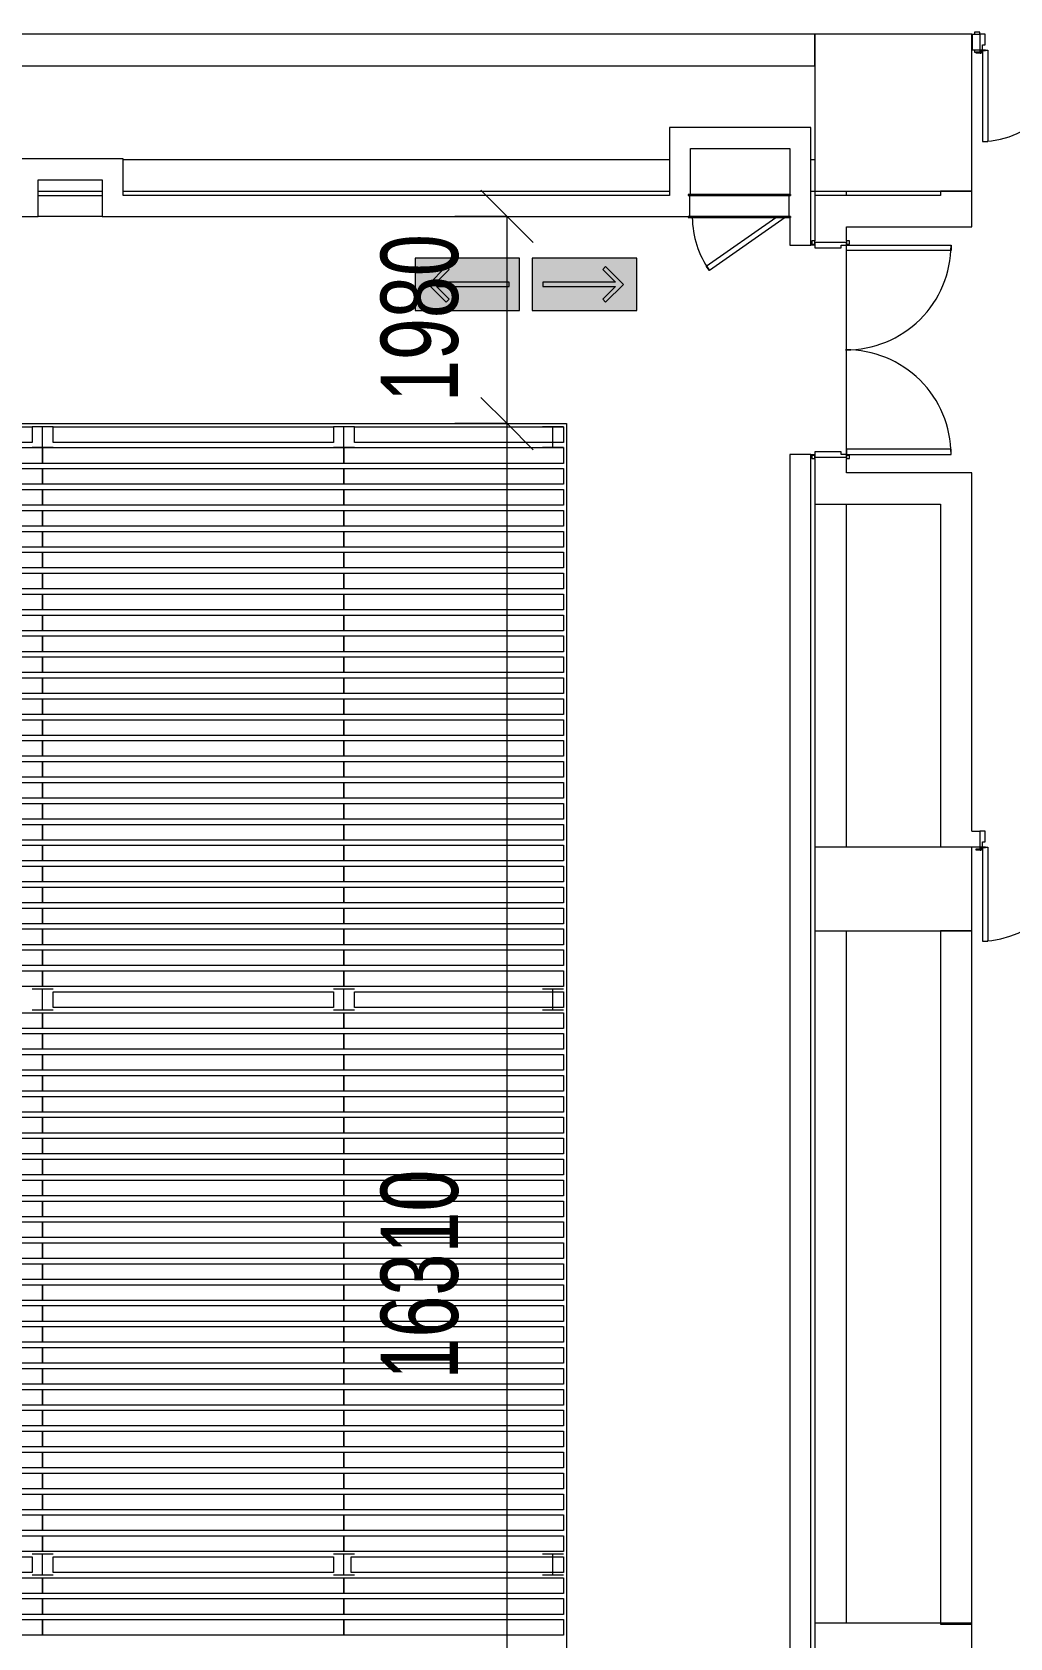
# Model space of a CAD drawing. Header units: millimetres. Extents: x 35540 to 832230, y -10956 to 416550.
# Drawn here: x 216403 to 225748, y 16282 to 31629 of the extents above; entities that cross this region are included whole.
import ezdxf

# ---------------------------------------------------------------- set-up
doc = ezdxf.new("R2010")
doc.units = ezdxf.units.MM
for name, color, linetype, lineweight in [('A-ANNO-DIMS', 211, 'Continuous', 5), ('A-ANNO-DIMS-500', 211, 'Continuous', 5), ('A-DOOR', 31, 'Continuous', 5), ('A-DOOR-FRAM', 31, 'Continuous', 15), ('A-FLOR', 192, 'Continuous', 5), ('A-GENM', 13, 'Continuous', 5), ('A-WALL', 113, 'Continuous', 5), ('Q-SPCQ', 91, 'Continuous', 5), ('S-COLS', 52, 'Continuous', 5), ('S-COLS-SYMB', 171, 'Continuous', 50)]:
    doc.layers.add(name, color=color, linetype=linetype, lineweight=lineweight)
doc.styles.add('Arial', font='arial.ttf', dxfattribs={"width": 0.7, "height": 737.649701})
doc.dimstyles.new('Linear_-_1_5mm_Arial', dxfattribs={"dimscale": 304.8, "dimtxt": 750, "dimasz": 1.64042, "dimexe": 1.64042, "dimexo": 0.0625, "dimgap": 0.82021, "dimtad": 1, "dimdec": 0, "dimzin": 0, "dimdsep": 46, "dimtxsty": 'Arial', "dimblk1": 'OBLIQUE', "dimblk2": 'OBLIQUE', "dimsah": 1, "dimcen": 0.09, "dimadec": 0, "dimazin": 0, "dimtfac": 1, "dimtdec": 4, "dimtix": 1, "dimtmove": 0, "dimatfit": 3, "dimfxl": 1.64042, "dimfxlon": 1, "dimtvp": 1, "dimtolj": 1, "dimtzin": 0, "dimarcsym": 2})

# ---------------------------------------------------------------- blocks, each defined once
blk = doc.blocks.new('M_Double-Uneven - _M51_ 1500 x 2000-16861084-2_F U_F_A_')
at = {"layer": 'A-DOOR', "lineweight": 15}
for p, q in [((26, 75), (26, 950)), ((77, 950), (26, 950)), ((77, 75), (77, 950)), ((-1373, 698), (-1351, 698)), ((-1373, 75), (-1373, 698)), ((-1322, 75), (-1322, 698)), ((-1398, 76), (-1398, -75)), ((-1373, 24), (-1373, 76)), ((-1373, 75), (-1322, 75)), ((-1348, 24), (-1373, 24)), ((-1348, -75), (-1348, 24)), ((77, 75), (26, 75)), ((77, 24), (52, 24)), ((52, 24), (52, -75)), ((77, 76), (77, 24)), ((102, -75), (102, 76)), ((-1398, -75), (-1348, -75)), ((52, -75), (102, -75))]:
    blk.add_line(p, q, dxfattribs=at)
at = {"layer": 'A-DOOR'}
for p, q in [((-1398, 101), (-1436, 101)), ((-1436, 101), (-1436, 96)), ((-1436, 96), (-1398, 96)), ((-1398, 99), (-1398, 76)), ((-1398, 76), (-1345, 76)), ((-1383, 81), (-1383, 99)), ((-1345, 81), (-1383, 81)), ((-1345, 76), (-1345, 81)), ((49, 81), (49, 76)), ((87, 81), (49, 81)), ((49, 76), (102, 76)), ((87, 99), (87, 81)), ((139, 101), (102, 101)), ((102, 76), (102, 99)), ((102, 96), (139, 96)), ((139, 96), (139, 101))]:
    blk.add_line(p, q, dxfattribs=at)
for centre, radius, start, end in [((102, 75), 875, 91.6372, 180), ((-1398, 75), 625, 360, 87.7076), ((-1390, 99), 7.5, 0, 160.5288), ((-1390, 99), 7.5, 0, 180), ((-1390, 99), 2, 0, 180), ((94, 99), 7.5, 19.4712, 180), ((94, 99), 7.5, 360, 180), ((94, 99), 2, 360, 180)]:
    blk.add_arc(centre, radius, start, end, dxfattribs=at)
at = {"layer": 'A-DOOR-FRAM'}
for p, q in [((-1436, 96), (-1448, 96)), ((-1448, 96), (-1448, 76)), ((-1448, 76), (-1398, 76)), ((102, 76), (152, 76)), ((152, 96), (139, 96)), ((152, 76), (152, 96)), ((-1398, -76), (-1448, -76)), ((-1448, -76), (-1448, -96)), ((-1448, -96), (-1398, -96)), ((-1398, -96), (-1398, -76)), ((152, -76), (102, -76)), ((102, -76), (102, -96)), ((102, -96), (152, -96)), ((152, -96), (152, -76))]:
    blk.add_line(p, q, dxfattribs=at)
blk = doc.blocks.new('M_Double-Uneven with panel - _M51_ 2000 x 1500-14686130-2_F U_F_A_')
at = {"layer": 'A-DOOR', "lineweight": 15}
for p, q in [((26, 75), (26, 975)), ((77, 975), (26, 975)), ((77, 75), (77, 975)), ((-1373, 673), (-1352, 673)), ((-1373, 75), (-1373, 673)), ((-1322, 75), (-1322, 673)), ((-1398, 76), (-1398, -75)), ((-1373, 24), (-1373, 76)), ((-1373, 75), (-1322, 75)), ((-1348, 24), (-1373, 24)), ((-1348, -75), (-1348, 24)), ((77, 75), (26, 75)), ((77, 24), (52, 24)), ((52, 24), (52, -75)), ((77, 76), (77, 24)), ((102, -75), (102, 76)), ((-1398, -75), (-1348, -75)), ((52, -75), (102, -75))]:
    blk.add_line(p, q, dxfattribs=at)
at = {"layer": 'A-DOOR'}
for p, q in [((-1398, 101), (-1435, 101)), ((-1435, 101), (-1435, 96)), ((-1435, 96), (-1398, 96)), ((-1398, 99), (-1398, 76)), ((-1398, 76), (-1345, 76)), ((-1383, 81), (-1383, 99)), ((-1345, 81), (-1383, 81)), ((-1345, 76), (-1345, 81)), ((49, 81), (49, 76)), ((87, 81), (49, 81)), ((49, 76), (102, 76)), ((87, 99), (87, 81)), ((139, 101), (102, 101)), ((102, 76), (102, 99)), ((102, 96), (139, 96)), ((139, 96), (139, 101))]:
    blk.add_line(p, q, dxfattribs=at)
for centre, radius, start, end in [((102, 75), 900, 91.5918, 180), ((-1398, 75), 600, 360, 87.612), ((-1390, 99), 7.5, 0, 160.5288), ((-1390, 99), 7.5, 0, 180), ((-1390, 99), 2, 0, 180), ((94, 99), 7.5, 19.4712, 180), ((94, 99), 7.5, 360, 180), ((94, 99), 2, 360, 180)]:
    blk.add_arc(centre, radius, start, end, dxfattribs=at)
blk = doc.blocks.new('DLN_Grid Gallery Deck - DLN_Grid Gallery Deck-3001256-2_F U_F_A_')
at = {"layer": 'Q-SPCQ'}
for p, q in [((0, -75), (0, 75)), ((0, 75), (2880, 75)), ((2880, 75), (2880, -75)), ((2880, -75), (0, -75))]:
    blk.add_line(p, q, dxfattribs=at)
blk = doc.blocks.new('DLN_Grid Gallery Deck - DLN_Grid Gallery Deck-2994845-2_F U_F_A_')
at = {"layer": 'Q-SPCQ'}
for p, q in [((0, -75), (0, 75)), ((0, 75), (2680, 75)), ((2680, 75), (2680, -75)), ((2680, -75), (0, -75))]:
    blk.add_line(p, q, dxfattribs=at)
blk = doc.blocks.new('DLN_Grid Gallery Deck - DLN_Grid Gallery Deck-16173774-2_F U_F_A_')
at = {"layer": 'Q-SPCQ'}
for p, q in [((0, -75), (0, 75)), ((0, 75), (2097, 75)), ((2097, 75), (2097, -75)), ((2097, -75), (0, -75))]:
    blk.add_line(p, q, dxfattribs=at)
blk = doc.blocks.new('DLN_Grid Gallery Deck - DLN_Grid Gallery Deck-16173665-2_F U_F_A_')
at = {"layer": 'Q-SPCQ'}
for p, q in [((0, -75), (0, 75)), ((0, 75), (1997, 75)), ((1997, 75), (1997, -75)), ((1997, -75), (0, -75))]:
    blk.add_line(p, q, dxfattribs=at)
blk = doc.blocks.new('DLN_I-Shape - 200x200 _WD_-17536633-2_F U_F_A_')
at = {"layer": 'S-COLS-SYMB', "color": 253, "lineweight": 20}
for p, q in [((-100, 100), (100, 100)), ((0, 100), (0, -100)), ((-100, -100), (100, -100))]:
    blk.add_line(p, q, dxfattribs=at)
blk = doc.blocks.new('DLN_I-Shape - 200x200 _WD_-17536636-2_F U_F_A_')
at = {"layer": 'S-COLS-SYMB', "color": 253, "lineweight": 20}
for p, q in [((-100, 100), (100, 100)), ((0, 100), (0, -100)), ((-100, -100), (100, -100))]:
    blk.add_line(p, q, dxfattribs=at)
blk = doc.blocks.new('DLN_I-Shape - 200x200 _WD_-17536634-2_F U_F_A_')
at = {"layer": 'S-COLS-SYMB', "color": 253, "lineweight": 20}
for p, q in [((-100, 100), (100, 100)), ((0, 100), (0, -100)), ((-100, -100), (100, -100))]:
    blk.add_line(p, q, dxfattribs=at)
blk = doc.blocks.new('DLN_I-Shape - 200x200 _WD_-17536637-2_F U_F_A_')
at = {"layer": 'S-COLS-SYMB', "color": 253, "lineweight": 20}
for p, q in [((-100, 100), (100, 100)), ((0, 100), (0, -100)), ((-100, -100), (100, -100))]:
    blk.add_line(p, q, dxfattribs=at)
blk = doc.blocks.new('DLN_I-Shape - 200x200 _WD_-17536632-2_F U_F_A_')
at = {"layer": 'S-COLS-SYMB', "color": 253, "lineweight": 20}
for p, q in [((-100, 100), (100, 100)), ((0, 100), (0, -100)), ((-100, -100), (100, -100))]:
    blk.add_line(p, q, dxfattribs=at)
blk = doc.blocks.new('DLN-Access Panel__AP13_ - _AP13_ 900 x 1100 _WH_-16311033-2_F U_F_A_')
at = {"layer": 'A-DOOR'}
for p, q in [((-436, 110), (287, 616)), ((287, 616), (316, 575)), ((316, 575), (-349, 110)), ((-490, 100), (-490, 110)), ((490, 110), (-490, 110)), ((-490, 100), (490, 100)), ((490, 100), (490, 110)), ((-490, -110), (-490, -100)), ((490, -100), (-490, -100)), ((-490, -110), (490, -110)), ((490, -110), (490, -100))]:
    blk.add_line(p, q, dxfattribs=at)
blk.add_arc((-450, 100), 900, 0.6535, 35, dxfattribs=at)
at = {"layer": 'A-DOOR-FRAM', "lineweight": 5}
for p, q in [((-475, 100), (-475, -100)), ((475, 100), (475, -100))]:
    blk.add_line(p, q, dxfattribs=at)
blk = doc.blocks.new('DLN-Double Door__X08_ - _M30_ 2000 x 2000 _WH_-11173516-2_F U_F_A_')
at = {"layer": 'A-DOOR'}
for p, q in [((-950, -150), (-1000, -150)), ((-1000, -150), (-1000, -1150)), ((-950, -1150), (-950, -150)), ((950, -150), (1000, -150)), ((950, -1150), (950, -150)), ((1000, -150), (1000, -1150)), ((-1000, -1150), (-950, -1150)), ((1000, -1150), (950, -1150))]:
    blk.add_line(p, q, dxfattribs=at)
for centre, start, end in [((-1000, -150), 270, 0.5), ((1000, -150), 179.5, 270)]:
    blk.add_arc(centre, 1000, start, end, dxfattribs=at)
at = {"layer": 'A-DOOR-FRAM'}
for p, q in [((-1010, 180), (-1040, 180)), ((-1040, 180), (-1040, 150)), ((-1010, 150), (-1010, 180)), ((1040, 180), (1010, 180)), ((1010, 180), (1010, 150)), ((1040, 150), (1040, 180)), ((-1040, 150), (-1010, 150)), ((-975, 150), (-1025, 150)), ((-1025, 150), (-1025, -150)), ((-975, -100), (-975, 150)), ((975, 150), (975, -100)), ((1025, 150), (975, 150)), ((1010, 150), (1040, 150)), ((1025, -150), (1025, 150)), ((-1010, -150), (-1040, -150)), ((-1040, -150), (-1040, -180)), ((-1025, -150), (-1000, -150)), ((-1010, -180), (-1010, -150)), ((-1000, -150), (-1000, -100)), ((-1000, -100), (-975, -100)), ((975, -100), (1000, -100)), ((1000, -100), (1000, -150)), ((1000, -150), (1025, -150)), ((1040, -150), (1010, -150)), ((1010, -150), (1010, -180)), ((1040, -180), (1040, -150)), ((-1040, -180), (-1010, -180)), ((1010, -180), (1040, -180))]:
    blk.add_line(p, q, dxfattribs=at)
blk = doc.blocks.new('DLN_Grid Gallery Deck - DLN_Grid Gallery Deck-15987198-2_F U_F_A_')
at = {"layer": 'Q-SPCQ'}
for p, q in [((0, -75), (0, 75)), ((0, 75), (2027, 75)), ((2027, 75), (2027, -75)), ((2027, -75), (0, -75))]:
    blk.add_line(p, q, dxfattribs=at)
blk = doc.blocks.new('DLN_Direction Board - Direction-Red-19102881-2_F U_F_A_')
at = {"layer": 'A-GENM'}
h = blk.add_hatch(color=256, dxfattribs=at)
h.paths.add_polyline_path([(174, 0), (500, 0), (500, 500), (-500, 500), (-500, 0), (-172, 0)], flags=0)
h.paths.add_polyline_path([(202, 80), (174, 109), (295, 230), (-400, 230), (-400, 270), (295, 270), (174, 391), (202, 420), (372, 250), (295, 173)], flags=0)
blk.add_hatch(color=256, dxfattribs=at).paths.add_polyline_path([(202, 80), (372, 250), (202, 420), (174, 391), (295, 270), (-400, 270), (-400, 230), (295, 230), (174, 109)], flags=0)
for p, q in [((500, 500), (-500, 500)), ((-500, 500), (-500, 0)), ((500, 0), (500, 500)), ((202, 420), (174, 391)), ((174, 391), (295, 270)), ((372, 250), (202, 420)), ((295, 270), (-400, 270)), ((-400, 270), (-400, 230)), ((-400, 230), (295, 230)), ((295, 230), (174, 109)), ((202, 80), (372, 250)), ((-500, 0), (500, 0)), ((174, 109), (202, 80))]:
    blk.add_line(p, q, dxfattribs=at)
blk = doc.blocks.new('DLN_Direction Board - Direction-Red-V73-2_F U_F_A_')
at = {"layer": 'A-GENM'}
h = blk.add_hatch(color=256, dxfattribs=at)
h.paths.add_polyline_path([(500, 0), (-500, 0), (-500, -500), (500, -500), (500, -230)], flags=0)
h.paths.add_polyline_path([(202, -80), (372, -250), (202, -420), (174, -391), (295, -270), (-400, -270), (-400, -230), (295, -230), (174, -109)], flags=0)
blk.add_hatch(color=256, dxfattribs=at).paths.add_polyline_path([(202, -80), (174, -109), (295, -230), (-400, -230), (-400, -270), (295, -270), (174, -391), (202, -420), (372, -250)], flags=0)
for p, q in [((500, 0), (-500, 0)), ((-500, 0), (-500, -500)), ((500, -500), (500, 0)), ((202, -80), (174, -109)), ((174, -109), (295, -230)), ((372, -250), (202, -80)), ((295, -230), (-400, -230)), ((-400, -230), (-400, -270)), ((-400, -270), (295, -270)), ((295, -270), (174, -391)), ((202, -420), (372, -250)), ((174, -391), (202, -420)), ((-500, -500), (500, -500))]:
    blk.add_line(p, q, dxfattribs=at)
blk = doc.blocks.new('DIMBLOCK94-2_F U_F_A_')
at = {"layer": 'A-ANNO-DIMS-500'}
for p, q in [((220942, 27887), (220692, 28137)), ((220442, 27887), (221442, 27887)), ((220942, 27887), (220442, 27887)), ((220942, 11577), (220942, 27887)), ((220942, 27887), (221192, 27637)), ((220942, 11577), (220692, 11827)), ((220442, 11577), (221442, 11577)), ((220942, 11577), (220442, 11577)), ((220942, 11577), (221192, 11327))]:
    blk.add_line(p, q, dxfattribs=at)
at = {"layer": 'A-ANNO-DIMS-500', "color": 0, "insert": (219735, 18752), "char_height": 737.6, "width": 2353.85, "attachment_point": 1, "rotation": 90, "line_spacing_factor": 0.938532, "style": 'Arial'}
blk.add_mtext('16310', dxfattribs=at)
blk = doc.blocks.new('_Oblique')
at = {"color": 0, "linetype": 'ByBlock', "lineweight": -2}
blk.add_line((-0.5, -0.5), (0.5, 0.5), dxfattribs=at)
blk = doc.blocks.new('DIMBLOCK95-2_F U_F_A_')
at = {"layer": 'A-ANNO-DIMS-500'}
for p, q in [((220942, 29867), (220692, 30117)), ((220442, 29867), (221442, 29867)), ((220942, 29867), (220442, 29867)), ((220942, 27887), (220942, 29867)), ((220942, 29867), (221192, 29617)), ((220942, 27887), (220692, 28137)), ((220442, 27887), (221442, 27887)), ((220942, 27887), (220442, 27887)), ((220942, 27887), (221192, 27637))]:
    blk.add_line(p, q, dxfattribs=at)
at = {"layer": 'A-ANNO-DIMS-500', "color": 0, "insert": (219735, 28093), "char_height": 737.6, "width": 1883.08, "attachment_point": 1, "rotation": 90, "line_spacing_factor": 0.938532, "style": 'Arial'}
blk.add_mtext('1980', dxfattribs=at)

msp = doc.modelspace()

# ---------------------------------------------------------------- linework, layer by layer
at = {"layer": 'A-FLOR'}
for p, q in [((225385.1, 31607.5), (225460.1, 31607.5)), ((225390.1, 31457.5), (225390.1, 31607.5)), ((225460.1, 31457.5), (225385.1, 31457.5)), ((222495.1, 30407.5), (217272.6, 30407.5)), ((223885.1, 30407.5), (223845.1, 30407.5)), ((216462.6, 30107.5), (217072.6, 30107.5)), ((217272.6, 30107.5), (222495.1, 30107.5)), ((223845.1, 30107.5), (223885.1, 30107.5)), ((223885.1, 30107.5), (223885.1, 30067.5)), ((224185.1, 30067.5), (224185.1, 30107.5)), ((223885.1, 29592.5), (223845.1, 29592.5)), ((224185.1, 27592.5), (224185.1, 29592.5)), ((190375.1, 27887.5), (221510.1, 27887.5)), ((221510.1, 27887.5), (221510.1, 11577.5)), ((223845.1, 27592.5), (223885.1, 27592.5)), ((223885.1, 27117.5), (223885.1, 23840.8)), ((224185.1, 23840.8), (224185.1, 27117.5)), ((225385.1, 23990.8), (225460.1, 23990.8)), ((225460.1, 23840.8), (225385.1, 23840.8)), ((223885.1, 23040.8), (223885.1, 16424.2)), ((224185.1, 16424.2), (224185.1, 23040.8))]:
    msp.add_line(p, q, dxfattribs=at)
at = {"layer": 'A-WALL', "color": 253, "lineweight": 20}
for p, q in [((217822.6, 31607.5), (216222.6, 31607.5)), ((223885.1, 31607.5), (222635.1, 31607.5)), ((223885.1, 31307.5), (223885.1, 31607.5)), ((216222.6, 31307.5), (217822.6, 31307.5)), ((222635.1, 31307.5), (223885.1, 31307.5)), ((225085.1, 25440.8), (225085.1, 23840.8)), ((225385.1, 23990.8), (225385.1, 25440.8))]:
    msp.add_line(p, q, dxfattribs=at)
at = {"layer": 'A-WALL', "lineweight": 18}
for p, q in [((222635.1, 31607.5), (217822.6, 31607.5)), ((217822.6, 31307.5), (222635.1, 31307.5)), ((222495.1, 30717.5), (222495.1, 30067.5)), ((223845.1, 30717.5), (222495.1, 30717.5)), ((223845.1, 29592.5), (223845.1, 30717.5)), ((217272.6, 30417.5), (216262.6, 30417.5)), ((217272.6, 30067.5), (217272.6, 30417.5)), ((222695.1, 30077.5), (222695.1, 30517.5)), ((222695.1, 30517.5), (223645.1, 30517.5)), ((223645.1, 30517.5), (223645.1, 30077.5)), ((216462.6, 30067.5), (216462.6, 30217.5)), ((216462.6, 30217.5), (217072.6, 30217.5)), ((217072.6, 30217.5), (217072.6, 29867.5)), ((225085.1, 30107.5), (225085.1, 30067.5)), ((225385.1, 30107.5), (225085.1, 30107.5)), ((225385.1, 29767.5), (225385.1, 30107.5)), ((216462.6, 29867.5), (216462.6, 30067.5)), ((222495.1, 30067.5), (217272.6, 30067.5)), ((225085.1, 30067.5), (223885.1, 30067.5)), ((223885.1, 30067.5), (223885.1, 29632.5)), ((197175.1, 29867.5), (216462.6, 29867.5)), ((217072.6, 29867.5), (222672.6, 29867.5)), ((223645.1, 29857.5), (223645.1, 29592.5)), ((224185.1, 29767.5), (225385.1, 29767.5)), ((224185.1, 29632.5), (224185.1, 29767.5)), ((223645.1, 29592.5), (223845.1, 29592.5)), ((223845.1, 27592.5), (223645.1, 27592.5)), ((223645.1, 27592.5), (223645.1, 9597.5)), ((223845.1, 9397.5), (223845.1, 27592.5)), ((223885.1, 27552.5), (223885.1, 27117.5)), ((224185.1, 27417.5), (224185.1, 27552.5)), ((225385.1, 27417.5), (224185.1, 27417.5)), ((225385.1, 25440.8), (225385.1, 27417.5)), ((223885.1, 27117.5), (225085.1, 27117.5)), ((225085.1, 27117.5), (225085.1, 25440.8)), ((225085.1, 23040.8), (225085.1, 16412.5)), ((225385.1, 23040.8), (225085.1, 23040.8)), ((225385.1, 16412.5), (225385.1, 23040.8)), ((225085.1, 16412.5), (225385.1, 16412.5))]:
    msp.add_line(p, q, dxfattribs=at)
at = {"layer": 'A-WALL'}
for p, q in [((216462.6, 30067.5), (216767.6, 30067.5)), ((216767.6, 30067.5), (217072.6, 30067.5)), ((216767.6, 29867.5), (216462.6, 29867.5)), ((217072.6, 29867.5), (216767.6, 29867.5))]:
    msp.add_line(p, q, dxfattribs=at)
at = {"layer": 'S-COLS', "color": 253, "lineweight": 20}
for p, q in [((225385.1, 31607.5), (223885.1, 31607.5)), ((223885.1, 31607.5), (223885.1, 30107.5)), ((225385.1, 30107.5), (225385.1, 31457.5)), ((223885.1, 30107.5), (225385.1, 30107.5)), ((225085.1, 23840.8), (223885.1, 23840.8)), ((223885.1, 23840.8), (223885.1, 23040.8)), ((225385.1, 23040.8), (225385.1, 23840.8)), ((223885.1, 23040.8), (225385.1, 23040.8)), ((225385.1, 16424.2), (223885.1, 16424.2)), ((223885.1, 16424.2), (223885.1, 15624.2)), ((225385.1, 15624.2), (225385.1, 16424.2))]:
    msp.add_line(p, q, dxfattribs=at)
at = {"layer": 'S-COLS', "color": 9}
for p, q in [((225385.1, 31457.5), (225385.1, 31607.5)), ((225385.1, 23840.8), (225085.1, 23840.8))]:
    msp.add_line(p, q, dxfattribs=at)

# ---------------------------------------------------------------- block references
at = {"layer": 'A-DOOR'}
for name, p, rotation in [('M_Double-Uneven - _M51_ 1500 x 2000-16861084-2_F U_F_A_', (225562.1, 31532.5), 180), ('DLN-Access Panel__AP13_ - _AP13_ 900 x 1100 _WH_-16311033-2_F U_F_A_', (223162.6, 29967.5), 180), ('DLN-Double Door__X08_ - _M30_ 2000 x 2000 _WH_-11173516-2_F U_F_A_', (224035.1, 28592.5), 89.99999999999997), ('M_Double-Uneven with panel - _M51_ 2000 x 1500-14686130-2_F U_F_A_', (225562.1, 23915.8), 180)]:
    msp.add_blockref(name, p, dxfattribs=dict(at, rotation=rotation))
at = {"layer": 'A-GENM', "rotation": 180}
msp.add_blockref('DLN_Direction Board - Direction-Red-V73-2_F U_F_A_', (220562.6, 28967.5), dxfattribs=at)
at = {"layer": 'A-GENM'}
msp.add_blockref('DLN_Direction Board - Direction-Red-19102881-2_F U_F_A_', (221682.6, 28967.5), dxfattribs=at)
at = {"layer": 'Q-SPCQ'}
for name, p in [('DLN_Grid Gallery Deck - DLN_Grid Gallery Deck-2994845-2_F U_F_A_', (213723.5, 27782.5)), ('DLN_Grid Gallery Deck - DLN_Grid Gallery Deck-2994845-2_F U_F_A_', (216603.5, 27782.5)), ('DLN_Grid Gallery Deck - DLN_Grid Gallery Deck-16173665-2_F U_F_A_', (219483.5, 27782.5)), ('DLN_Grid Gallery Deck - DLN_Grid Gallery Deck-3001256-2_F U_F_A_', (213623.5, 27582.5)), ('DLN_Grid Gallery Deck - DLN_Grid Gallery Deck-3001256-2_F U_F_A_', (216503.5, 27582.5)), ('DLN_Grid Gallery Deck - DLN_Grid Gallery Deck-16173774-2_F U_F_A_', (219383.5, 27582.5)), ('DLN_Grid Gallery Deck - DLN_Grid Gallery Deck-3001256-2_F U_F_A_', (213623.5, 27382.5)), ('DLN_Grid Gallery Deck - DLN_Grid Gallery Deck-3001256-2_F U_F_A_', (216503.5, 27382.5)), ('DLN_Grid Gallery Deck - DLN_Grid Gallery Deck-16173774-2_F U_F_A_', (219383.5, 27382.5)), ('DLN_Grid Gallery Deck - DLN_Grid Gallery Deck-3001256-2_F U_F_A_', (213623.5, 27182.5)), ('DLN_Grid Gallery Deck - DLN_Grid Gallery Deck-3001256-2_F U_F_A_', (216503.5, 27182.5)), ('DLN_Grid Gallery Deck - DLN_Grid Gallery Deck-16173774-2_F U_F_A_', (219383.5, 27182.5)), ('DLN_Grid Gallery Deck - DLN_Grid Gallery Deck-3001256-2_F U_F_A_', (213623.5, 26982.5)), ('DLN_Grid Gallery Deck - DLN_Grid Gallery Deck-3001256-2_F U_F_A_', (216503.5, 26982.5)), ('DLN_Grid Gallery Deck - DLN_Grid Gallery Deck-16173774-2_F U_F_A_', (219383.5, 26982.5)), ('DLN_Grid Gallery Deck - DLN_Grid Gallery Deck-3001256-2_F U_F_A_', (213623.5, 26782.5)), ('DLN_Grid Gallery Deck - DLN_Grid Gallery Deck-3001256-2_F U_F_A_', (216503.5, 26782.5)), ('DLN_Grid Gallery Deck - DLN_Grid Gallery Deck-16173774-2_F U_F_A_', (219383.5, 26782.5)), ('DLN_Grid Gallery Deck - DLN_Grid Gallery Deck-3001256-2_F U_F_A_', (213623.5, 26582.5)), ('DLN_Grid Gallery Deck - DLN_Grid Gallery Deck-3001256-2_F U_F_A_', (216503.5, 26582.5)), ('DLN_Grid Gallery Deck - DLN_Grid Gallery Deck-16173774-2_F U_F_A_', (219383.5, 26582.5)), ('DLN_Grid Gallery Deck - DLN_Grid Gallery Deck-3001256-2_F U_F_A_', (213623.5, 26382.5)), ('DLN_Grid Gallery Deck - DLN_Grid Gallery Deck-3001256-2_F U_F_A_', (216503.5, 26382.5)), ('DLN_Grid Gallery Deck - DLN_Grid Gallery Deck-16173774-2_F U_F_A_', (219383.5, 26382.5)), ('DLN_Grid Gallery Deck - DLN_Grid Gallery Deck-3001256-2_F U_F_A_', (213623.5, 26182.5)), ('DLN_Grid Gallery Deck - DLN_Grid Gallery Deck-3001256-2_F U_F_A_', (216503.5, 26182.5)), ('DLN_Grid Gallery Deck - DLN_Grid Gallery Deck-16173774-2_F U_F_A_', (219383.5, 26182.5)), ('DLN_Grid Gallery Deck - DLN_Grid Gallery Deck-3001256-2_F U_F_A_', (213623.5, 25982.5)), ('DLN_Grid Gallery Deck - DLN_Grid Gallery Deck-3001256-2_F U_F_A_', (216503.5, 25982.5)), ('DLN_Grid Gallery Deck - DLN_Grid Gallery Deck-16173774-2_F U_F_A_', (219383.5, 25982.5)), ('DLN_Grid Gallery Deck - DLN_Grid Gallery Deck-3001256-2_F U_F_A_', (213623.5, 25782.5)), ('DLN_Grid Gallery Deck - DLN_Grid Gallery Deck-3001256-2_F U_F_A_', (216503.5, 25782.5)), ('DLN_Grid Gallery Deck - DLN_Grid Gallery Deck-16173774-2_F U_F_A_', (219383.5, 25782.5)), ('DLN_Grid Gallery Deck - DLN_Grid Gallery Deck-3001256-2_F U_F_A_', (213623.5, 25582.5)), ('DLN_Grid Gallery Deck - DLN_Grid Gallery Deck-3001256-2_F U_F_A_', (216503.5, 25582.5)), ('DLN_Grid Gallery Deck - DLN_Grid Gallery Deck-16173774-2_F U_F_A_', (219383.5, 25582.5)), ('DLN_Grid Gallery Deck - DLN_Grid Gallery Deck-3001256-2_F U_F_A_', (213623.5, 25382.5)), ('DLN_Grid Gallery Deck - DLN_Grid Gallery Deck-3001256-2_F U_F_A_', (216503.5, 25382.5)), ('DLN_Grid Gallery Deck - DLN_Grid Gallery Deck-16173774-2_F U_F_A_', (219383.5, 25382.5)), ('DLN_Grid Gallery Deck - DLN_Grid Gallery Deck-3001256-2_F U_F_A_', (213623.5, 25182.5)), ('DLN_Grid Gallery Deck - DLN_Grid Gallery Deck-3001256-2_F U_F_A_', (216503.5, 25182.5)), ('DLN_Grid Gallery Deck - DLN_Grid Gallery Deck-16173774-2_F U_F_A_', (219383.5, 25182.5)), ('DLN_Grid Gallery Deck - DLN_Grid Gallery Deck-3001256-2_F U_F_A_', (213623.5, 24982.5)), ('DLN_Grid Gallery Deck - DLN_Grid Gallery Deck-3001256-2_F U_F_A_', (216503.5, 24982.5)), ('DLN_Grid Gallery Deck - DLN_Grid Gallery Deck-16173774-2_F U_F_A_', (219383.5, 24982.5)), ('DLN_Grid Gallery Deck - DLN_Grid Gallery Deck-3001256-2_F U_F_A_', (213623.5, 24782.5)), ('DLN_Grid Gallery Deck - DLN_Grid Gallery Deck-3001256-2_F U_F_A_', (216503.5, 24782.5)), ('DLN_Grid Gallery Deck - DLN_Grid Gallery Deck-16173774-2_F U_F_A_', (219383.5, 24782.5)), ('DLN_Grid Gallery Deck - DLN_Grid Gallery Deck-3001256-2_F U_F_A_', (213623.5, 24582.5)), ('DLN_Grid Gallery Deck - DLN_Grid Gallery Deck-3001256-2_F U_F_A_', (216503.5, 24582.5)), ('DLN_Grid Gallery Deck - DLN_Grid Gallery Deck-16173774-2_F U_F_A_', (219383.5, 24582.5)), ('DLN_Grid Gallery Deck - DLN_Grid Gallery Deck-3001256-2_F U_F_A_', (213623.5, 24382.5)), ('DLN_Grid Gallery Deck - DLN_Grid Gallery Deck-3001256-2_F U_F_A_', (216503.5, 24382.5)), ('DLN_Grid Gallery Deck - DLN_Grid Gallery Deck-16173774-2_F U_F_A_', (219383.5, 24382.5)), ('DLN_Grid Gallery Deck - DLN_Grid Gallery Deck-3001256-2_F U_F_A_', (213623.5, 24182.5)), ('DLN_Grid Gallery Deck - DLN_Grid Gallery Deck-3001256-2_F U_F_A_', (216503.5, 24182.5)), ('DLN_Grid Gallery Deck - DLN_Grid Gallery Deck-16173774-2_F U_F_A_', (219383.5, 24182.5)), ('DLN_Grid Gallery Deck - DLN_Grid Gallery Deck-3001256-2_F U_F_A_', (213623.5, 23982.5)), ('DLN_Grid Gallery Deck - DLN_Grid Gallery Deck-3001256-2_F U_F_A_', (216503.5, 23982.5)), ('DLN_Grid Gallery Deck - DLN_Grid Gallery Deck-16173774-2_F U_F_A_', (219383.5, 23982.5)), ('DLN_Grid Gallery Deck - DLN_Grid Gallery Deck-3001256-2_F U_F_A_', (213623.5, 23782.5)), ('DLN_Grid Gallery Deck - DLN_Grid Gallery Deck-3001256-2_F U_F_A_', (216503.5, 23782.5)), ('DLN_Grid Gallery Deck - DLN_Grid Gallery Deck-16173774-2_F U_F_A_', (219383.5, 23782.5)), ('DLN_Grid Gallery Deck - DLN_Grid Gallery Deck-3001256-2_F U_F_A_', (213623.5, 23582.5)), ('DLN_Grid Gallery Deck - DLN_Grid Gallery Deck-3001256-2_F U_F_A_', (216503.5, 23582.5)), ('DLN_Grid Gallery Deck - DLN_Grid Gallery Deck-16173774-2_F U_F_A_', (219383.5, 23582.5)), ('DLN_Grid Gallery Deck - DLN_Grid Gallery Deck-3001256-2_F U_F_A_', (213623.5, 23382.5)), ('DLN_Grid Gallery Deck - DLN_Grid Gallery Deck-3001256-2_F U_F_A_', (216503.5, 23382.5)), ('DLN_Grid Gallery Deck - DLN_Grid Gallery Deck-16173774-2_F U_F_A_', (219383.5, 23382.5)), ('DLN_Grid Gallery Deck - DLN_Grid Gallery Deck-3001256-2_F U_F_A_', (213623.5, 23182.5)), ('DLN_Grid Gallery Deck - DLN_Grid Gallery Deck-3001256-2_F U_F_A_', (216503.5, 23182.5)), ('DLN_Grid Gallery Deck - DLN_Grid Gallery Deck-16173774-2_F U_F_A_', (219383.5, 23182.5)), ('DLN_Grid Gallery Deck - DLN_Grid Gallery Deck-3001256-2_F U_F_A_', (213623.5, 22982.5)), ('DLN_Grid Gallery Deck - DLN_Grid Gallery Deck-3001256-2_F U_F_A_', (216503.5, 22982.5)), ('DLN_Grid Gallery Deck - DLN_Grid Gallery Deck-16173774-2_F U_F_A_', (219383.5, 22982.5)), ('DLN_Grid Gallery Deck - DLN_Grid Gallery Deck-3001256-2_F U_F_A_', (213623.5, 22782.5)), ('DLN_Grid Gallery Deck - DLN_Grid Gallery Deck-3001256-2_F U_F_A_', (216503.5, 22782.5)), ('DLN_Grid Gallery Deck - DLN_Grid Gallery Deck-16173774-2_F U_F_A_', (219383.5, 22782.5)), ('DLN_Grid Gallery Deck - DLN_Grid Gallery Deck-3001256-2_F U_F_A_', (213623.5, 22582.5)), ('DLN_Grid Gallery Deck - DLN_Grid Gallery Deck-3001256-2_F U_F_A_', (216503.5, 22582.5)), ('DLN_Grid Gallery Deck - DLN_Grid Gallery Deck-16173774-2_F U_F_A_', (219383.5, 22582.5)), ('DLN_Grid Gallery Deck - DLN_Grid Gallery Deck-2994845-2_F U_F_A_', (216603.5, 22382.5)), ('DLN_Grid Gallery Deck - DLN_Grid Gallery Deck-16173665-2_F U_F_A_', (219483.5, 22382.5)), ('DLN_Grid Gallery Deck - DLN_Grid Gallery Deck-3001256-2_F U_F_A_', (213623.5, 22182.5)), ('DLN_Grid Gallery Deck - DLN_Grid Gallery Deck-3001256-2_F U_F_A_', (216503.5, 22182.5)), ('DLN_Grid Gallery Deck - DLN_Grid Gallery Deck-16173774-2_F U_F_A_', (219383.5, 22182.5)), ('DLN_Grid Gallery Deck - DLN_Grid Gallery Deck-3001256-2_F U_F_A_', (213623.5, 21982.5)), ('DLN_Grid Gallery Deck - DLN_Grid Gallery Deck-3001256-2_F U_F_A_', (216503.5, 21982.5)), ('DLN_Grid Gallery Deck - DLN_Grid Gallery Deck-16173774-2_F U_F_A_', (219383.5, 21982.5)), ('DLN_Grid Gallery Deck - DLN_Grid Gallery Deck-3001256-2_F U_F_A_', (213623.5, 21782.5)), ('DLN_Grid Gallery Deck - DLN_Grid Gallery Deck-3001256-2_F U_F_A_', (216503.5, 21782.5)), ('DLN_Grid Gallery Deck - DLN_Grid Gallery Deck-16173774-2_F U_F_A_', (219383.5, 21782.5)), ('DLN_Grid Gallery Deck - DLN_Grid Gallery Deck-3001256-2_F U_F_A_', (213623.5, 21582.5)), ('DLN_Grid Gallery Deck - DLN_Grid Gallery Deck-3001256-2_F U_F_A_', (216503.5, 21582.5)), ('DLN_Grid Gallery Deck - DLN_Grid Gallery Deck-16173774-2_F U_F_A_', (219383.5, 21582.5)), ('DLN_Grid Gallery Deck - DLN_Grid Gallery Deck-3001256-2_F U_F_A_', (213623.5, 21382.5)), ('DLN_Grid Gallery Deck - DLN_Grid Gallery Deck-3001256-2_F U_F_A_', (216503.5, 21382.5)), ('DLN_Grid Gallery Deck - DLN_Grid Gallery Deck-16173774-2_F U_F_A_', (219383.5, 21382.5)), ('DLN_Grid Gallery Deck - DLN_Grid Gallery Deck-3001256-2_F U_F_A_', (213623.5, 21182.5)), ('DLN_Grid Gallery Deck - DLN_Grid Gallery Deck-3001256-2_F U_F_A_', (216503.5, 21182.5)), ('DLN_Grid Gallery Deck - DLN_Grid Gallery Deck-16173774-2_F U_F_A_', (219383.5, 21182.5)), ('DLN_Grid Gallery Deck - DLN_Grid Gallery Deck-3001256-2_F U_F_A_', (213623.5, 20982.5)), ('DLN_Grid Gallery Deck - DLN_Grid Gallery Deck-3001256-2_F U_F_A_', (216503.5, 20982.5)), ('DLN_Grid Gallery Deck - DLN_Grid Gallery Deck-16173774-2_F U_F_A_', (219383.5, 20982.5)), ('DLN_Grid Gallery Deck - DLN_Grid Gallery Deck-3001256-2_F U_F_A_', (213623.5, 20782.5)), ('DLN_Grid Gallery Deck - DLN_Grid Gallery Deck-3001256-2_F U_F_A_', (216503.5, 20782.5)), ('DLN_Grid Gallery Deck - DLN_Grid Gallery Deck-16173774-2_F U_F_A_', (219383.5, 20782.5)), ('DLN_Grid Gallery Deck - DLN_Grid Gallery Deck-3001256-2_F U_F_A_', (213623.5, 20582.5)), ('DLN_Grid Gallery Deck - DLN_Grid Gallery Deck-3001256-2_F U_F_A_', (216503.5, 20582.5)), ('DLN_Grid Gallery Deck - DLN_Grid Gallery Deck-16173774-2_F U_F_A_', (219383.5, 20582.5)), ('DLN_Grid Gallery Deck - DLN_Grid Gallery Deck-3001256-2_F U_F_A_', (213623.5, 20382.5)), ('DLN_Grid Gallery Deck - DLN_Grid Gallery Deck-3001256-2_F U_F_A_', (216503.5, 20382.5)), ('DLN_Grid Gallery Deck - DLN_Grid Gallery Deck-16173774-2_F U_F_A_', (219383.5, 20382.5)), ('DLN_Grid Gallery Deck - DLN_Grid Gallery Deck-3001256-2_F U_F_A_', (213623.5, 20182.5)), ('DLN_Grid Gallery Deck - DLN_Grid Gallery Deck-3001256-2_F U_F_A_', (216503.5, 20182.5)), ('DLN_Grid Gallery Deck - DLN_Grid Gallery Deck-16173774-2_F U_F_A_', (219383.5, 20182.5)), ('DLN_Grid Gallery Deck - DLN_Grid Gallery Deck-3001256-2_F U_F_A_', (213623.5, 19982.5)), ('DLN_Grid Gallery Deck - DLN_Grid Gallery Deck-3001256-2_F U_F_A_', (216503.5, 19982.5)), ('DLN_Grid Gallery Deck - DLN_Grid Gallery Deck-16173774-2_F U_F_A_', (219383.5, 19982.5)), ('DLN_Grid Gallery Deck - DLN_Grid Gallery Deck-3001256-2_F U_F_A_', (213623.5, 19782.5)), ('DLN_Grid Gallery Deck - DLN_Grid Gallery Deck-3001256-2_F U_F_A_', (216503.5, 19782.5)), ('DLN_Grid Gallery Deck - DLN_Grid Gallery Deck-16173774-2_F U_F_A_', (219383.5, 19782.5)), ('DLN_Grid Gallery Deck - DLN_Grid Gallery Deck-3001256-2_F U_F_A_', (213623.5, 19582.5)), ('DLN_Grid Gallery Deck - DLN_Grid Gallery Deck-3001256-2_F U_F_A_', (216503.5, 19582.5)), ('DLN_Grid Gallery Deck - DLN_Grid Gallery Deck-16173774-2_F U_F_A_', (219383.5, 19582.5)), ('DLN_Grid Gallery Deck - DLN_Grid Gallery Deck-3001256-2_F U_F_A_', (213623.5, 19382.5)), ('DLN_Grid Gallery Deck - DLN_Grid Gallery Deck-3001256-2_F U_F_A_', (216503.5, 19382.5)), ('DLN_Grid Gallery Deck - DLN_Grid Gallery Deck-16173774-2_F U_F_A_', (219383.5, 19382.5)), ('DLN_Grid Gallery Deck - DLN_Grid Gallery Deck-3001256-2_F U_F_A_', (213623.5, 19182.5)), ('DLN_Grid Gallery Deck - DLN_Grid Gallery Deck-3001256-2_F U_F_A_', (216503.5, 19182.5)), ('DLN_Grid Gallery Deck - DLN_Grid Gallery Deck-16173774-2_F U_F_A_', (219383.5, 19182.5)), ('DLN_Grid Gallery Deck - DLN_Grid Gallery Deck-3001256-2_F U_F_A_', (213623.5, 18982.5)), ('DLN_Grid Gallery Deck - DLN_Grid Gallery Deck-3001256-2_F U_F_A_', (216503.5, 18982.5)), ('DLN_Grid Gallery Deck - DLN_Grid Gallery Deck-16173774-2_F U_F_A_', (219383.5, 18982.5)), ('DLN_Grid Gallery Deck - DLN_Grid Gallery Deck-3001256-2_F U_F_A_', (213623.5, 18782.5)), ('DLN_Grid Gallery Deck - DLN_Grid Gallery Deck-3001256-2_F U_F_A_', (216503.5, 18782.5)), ('DLN_Grid Gallery Deck - DLN_Grid Gallery Deck-16173774-2_F U_F_A_', (219383.5, 18782.5)), ('DLN_Grid Gallery Deck - DLN_Grid Gallery Deck-3001256-2_F U_F_A_', (213623.5, 18582.5)), ('DLN_Grid Gallery Deck - DLN_Grid Gallery Deck-3001256-2_F U_F_A_', (216503.5, 18582.5)), ('DLN_Grid Gallery Deck - DLN_Grid Gallery Deck-16173774-2_F U_F_A_', (219383.5, 18582.5)), ('DLN_Grid Gallery Deck - DLN_Grid Gallery Deck-3001256-2_F U_F_A_', (213623.5, 18382.5)), ('DLN_Grid Gallery Deck - DLN_Grid Gallery Deck-3001256-2_F U_F_A_', (216503.5, 18382.5)), ('DLN_Grid Gallery Deck - DLN_Grid Gallery Deck-16173774-2_F U_F_A_', (219383.5, 18382.5)), ('DLN_Grid Gallery Deck - DLN_Grid Gallery Deck-3001256-2_F U_F_A_', (213623.5, 18182.5)), ('DLN_Grid Gallery Deck - DLN_Grid Gallery Deck-3001256-2_F U_F_A_', (216503.5, 18182.5)), ('DLN_Grid Gallery Deck - DLN_Grid Gallery Deck-16173774-2_F U_F_A_', (219383.5, 18182.5)), ('DLN_Grid Gallery Deck - DLN_Grid Gallery Deck-3001256-2_F U_F_A_', (213623.5, 17982.5)), ('DLN_Grid Gallery Deck - DLN_Grid Gallery Deck-3001256-2_F U_F_A_', (216503.5, 17982.5)), ('DLN_Grid Gallery Deck - DLN_Grid Gallery Deck-16173774-2_F U_F_A_', (219383.5, 17982.5)), ('DLN_Grid Gallery Deck - DLN_Grid Gallery Deck-3001256-2_F U_F_A_', (213623.5, 17782.5)), ('DLN_Grid Gallery Deck - DLN_Grid Gallery Deck-3001256-2_F U_F_A_', (216503.5, 17782.5)), ('DLN_Grid Gallery Deck - DLN_Grid Gallery Deck-16173774-2_F U_F_A_', (219383.5, 17782.5)), ('DLN_Grid Gallery Deck - DLN_Grid Gallery Deck-3001256-2_F U_F_A_', (213623.5, 17582.5)), ('DLN_Grid Gallery Deck - DLN_Grid Gallery Deck-3001256-2_F U_F_A_', (216503.5, 17582.5)), ('DLN_Grid Gallery Deck - DLN_Grid Gallery Deck-16173774-2_F U_F_A_', (219383.5, 17582.5)), ('DLN_Grid Gallery Deck - DLN_Grid Gallery Deck-3001256-2_F U_F_A_', (213623.5, 17382.5)), ('DLN_Grid Gallery Deck - DLN_Grid Gallery Deck-3001256-2_F U_F_A_', (216503.5, 17382.5)), ('DLN_Grid Gallery Deck - DLN_Grid Gallery Deck-16173774-2_F U_F_A_', (219383.5, 17382.5)), ('DLN_Grid Gallery Deck - DLN_Grid Gallery Deck-3001256-2_F U_F_A_', (213623.5, 17182.5)), ('DLN_Grid Gallery Deck - DLN_Grid Gallery Deck-3001256-2_F U_F_A_', (216503.5, 17182.5)), ('DLN_Grid Gallery Deck - DLN_Grid Gallery Deck-16173774-2_F U_F_A_', (219383.5, 17182.5)), ('DLN_Grid Gallery Deck - DLN_Grid Gallery Deck-2994845-2_F U_F_A_', (213723.5, 16982.5)), ('DLN_Grid Gallery Deck - DLN_Grid Gallery Deck-2994845-2_F U_F_A_', (216603.5, 16982.5)), ('DLN_Grid Gallery Deck - DLN_Grid Gallery Deck-15987198-2_F U_F_A_', (219453.9, 16982.5)), ('DLN_Grid Gallery Deck - DLN_Grid Gallery Deck-3001256-2_F U_F_A_', (213623.5, 16782.5)), ('DLN_Grid Gallery Deck - DLN_Grid Gallery Deck-3001256-2_F U_F_A_', (216503.5, 16782.5)), ('DLN_Grid Gallery Deck - DLN_Grid Gallery Deck-16173774-2_F U_F_A_', (219383.5, 16782.5)), ('DLN_Grid Gallery Deck - DLN_Grid Gallery Deck-3001256-2_F U_F_A_', (213623.5, 16582.5)), ('DLN_Grid Gallery Deck - DLN_Grid Gallery Deck-3001256-2_F U_F_A_', (216503.5, 16582.5)), ('DLN_Grid Gallery Deck - DLN_Grid Gallery Deck-16173774-2_F U_F_A_', (219383.5, 16582.5)), ('DLN_Grid Gallery Deck - DLN_Grid Gallery Deck-3001256-2_F U_F_A_', (213623.5, 16382.5)), ('DLN_Grid Gallery Deck - DLN_Grid Gallery Deck-3001256-2_F U_F_A_', (216503.5, 16382.5)), ('DLN_Grid Gallery Deck - DLN_Grid Gallery Deck-16173774-2_F U_F_A_', (219383.5, 16382.5))]:
    msp.add_blockref(name, p, dxfattribs=at)
at = {"layer": 'S-COLS', "color": 253, "lineweight": 20, "rotation": 180}
for name, p in [('DLN_I-Shape - 200x200 _WD_-17536632-2_F U_F_A_', (216503.5, 27757.5)), ('DLN_I-Shape - 200x200 _WD_-17536632-2_F U_F_A_', (219383.5, 27757.5)), ('DLN_I-Shape - 200x200 _WD_-17536632-2_F U_F_A_', (221380.5, 27757.5)), ('DLN_I-Shape - 200x200 _WD_-17536634-2_F U_F_A_', (216503.5, 22382.5)), ('DLN_I-Shape - 200x200 _WD_-17536634-2_F U_F_A_', (219383.5, 22382.5)), ('DLN_I-Shape - 200x200 _WD_-17536637-2_F U_F_A_', (221380.5, 22382.5)), ('DLN_I-Shape - 200x200 _WD_-17536633-2_F U_F_A_', (216503.5, 16982.5)), ('DLN_I-Shape - 200x200 _WD_-17536633-2_F U_F_A_', (219383.5, 16982.5)), ('DLN_I-Shape - 200x200 _WD_-17536636-2_F U_F_A_', (221380.5, 16982.5))]:
    msp.add_blockref(name, p, dxfattribs=at)

# ---------------------------------------------------------------- dimensions: what is measured, and where the dimension line sits
at = {"layer": 'A-ANNO-DIMS'}
for base, p1, p2, override, picture, middle in [((220942, 29867.5), (220442, 27887.5), (220442, 29867.5), {"dimpost": '<>', "dimfxl": 1979.999997}, 'DIMBLOCK95-2_F U_F_A_', (220315.4, 28877.5)), ((220942, 27887.5), (220442, 11577.5), (220442, 27887.5), {"dimpost": '<>', "dimfxl": 16310.00005}, 'DIMBLOCK94-2_F U_F_A_', (220315.1, 19732.5))]:
    dim = msp.add_linear_dim(base=base, p1=p1, p2=p2, angle=90, dimstyle='Linear_-_1_5mm_Arial', override=override, dxfattribs=at)
    dim.commit()
    dim.dimension.update_dxf_attribs({"geometry": picture, "text_midpoint": middle})

doc.saveas('drawing.dxf')
